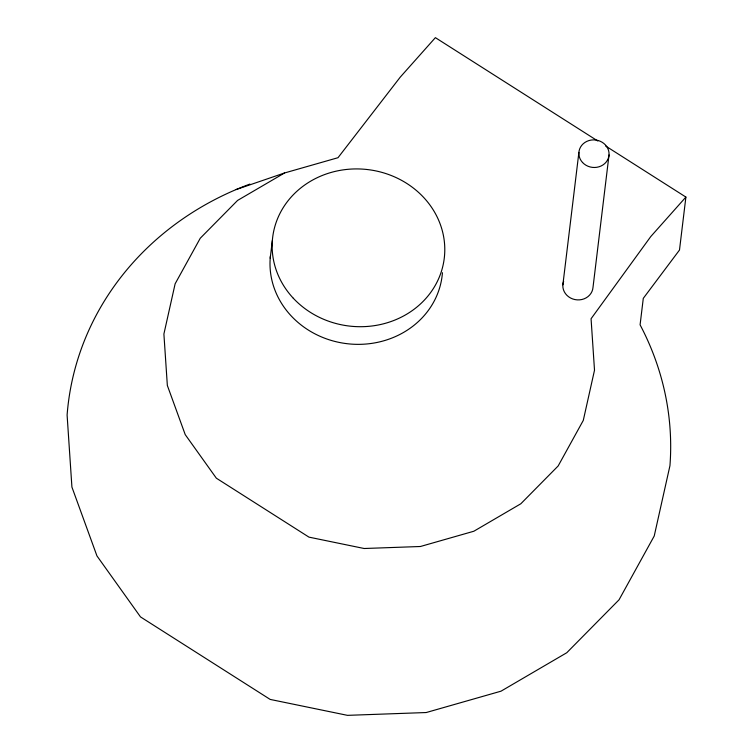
<?xml version="1.0" encoding="UTF-8"?>
<svg xmlns="http://www.w3.org/2000/svg" width="753" height="753" viewBox="0 0 753 753"><rect width="100%" height="100%" fill="white"/><g stroke="black" fill="none" stroke-linecap="round" stroke-linejoin="round"><path stroke-width="1.13" d="M270.205 258.232L272.341 240.574M562.868 284.841L578.888 152.417M609.026 154.949L593.006 287.373A15.126 13.789 6.9 0 1 574.925 299.572A15.126 13.789 6.9 0 1 563.649 281.321M605.694 146.035L685.898 197.07L679.488 250.043L643.288 298.348L640.088 324.835A302.527 275.73 6.9 0 1 669.944 465.712L654.225 536.014L619.041 599.802L566.783 652.729L501.009 691.179L426.207 712.536L347.481 715.35L270.176 699.424L140.5 616.905L96.958 555.93L71.921 487.078L67.102 415.054A302.527 275.73 6.9 0 1 249.911 184.08M685.898 197.07L650.771 236.555L591.067 318.745L594.512 370.194L583.283 420.409L558.152 465.975L520.822 503.776L473.835 531.241L420.409 546.499L364.17 548.504L308.965 537.134L216.337 478.183L185.229 434.632L167.345 385.461L163.9 334.012L175.129 283.796L200.26 238.23L237.59 200.43L284.568 172.964L338.003 157.706L400.248 77.135L435.385 37.65L597.778 140.99M236.037 189.587L284.568 172.964M442.444 272.708A86.435 78.783 6.9 0 1 349.072 343.914A86.435 78.783 6.9 0 1 270.412 255.964M293.312 298.244A86.435 78.783 6.9 0 0 440.091 275.137A86.435 78.783 6.9 0 0 341.975 170.056A86.435 78.783 6.9 0 0 293.312 298.244M582.558 162.507A15.126 13.789 6.9 0 0 608.245 158.459A15.126 13.789 6.9 0 0 591.077 140.077A15.126 13.789 6.9 0 0 582.558 162.507"/></g></svg>
